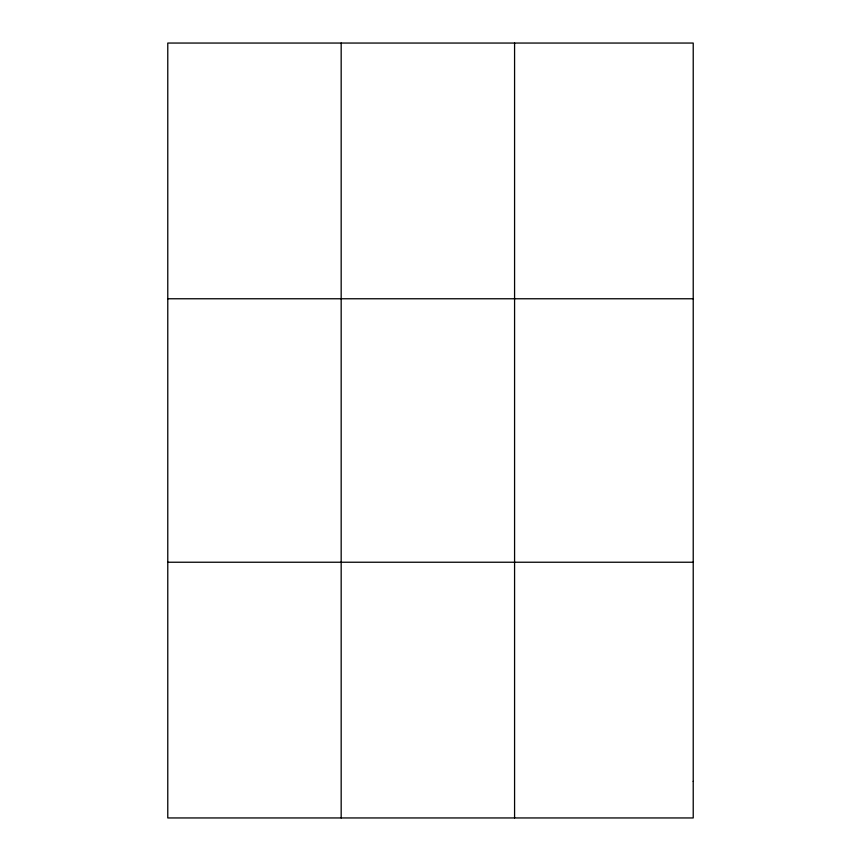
<?xml version="1.0" encoding="UTF-8"?>
<svg xmlns="http://www.w3.org/2000/svg" width="861" height="861" viewBox="0 0 861 861"><rect width="100%" height="100%" fill="white"/><g stroke="black" fill="none" stroke-linecap="round" stroke-linejoin="round"><path stroke-width="1.29" d="M341.171 817.95L341.171 43.05M514.577 817.95L514.577 43.05M167.777 298.767L693.223 298.767M167.777 562.233L693.223 562.233M693.223 781.422L693.223 817.95L167.777 817.95L167.777 43.05L693.223 43.05L693.223 781.422"/></g></svg>
